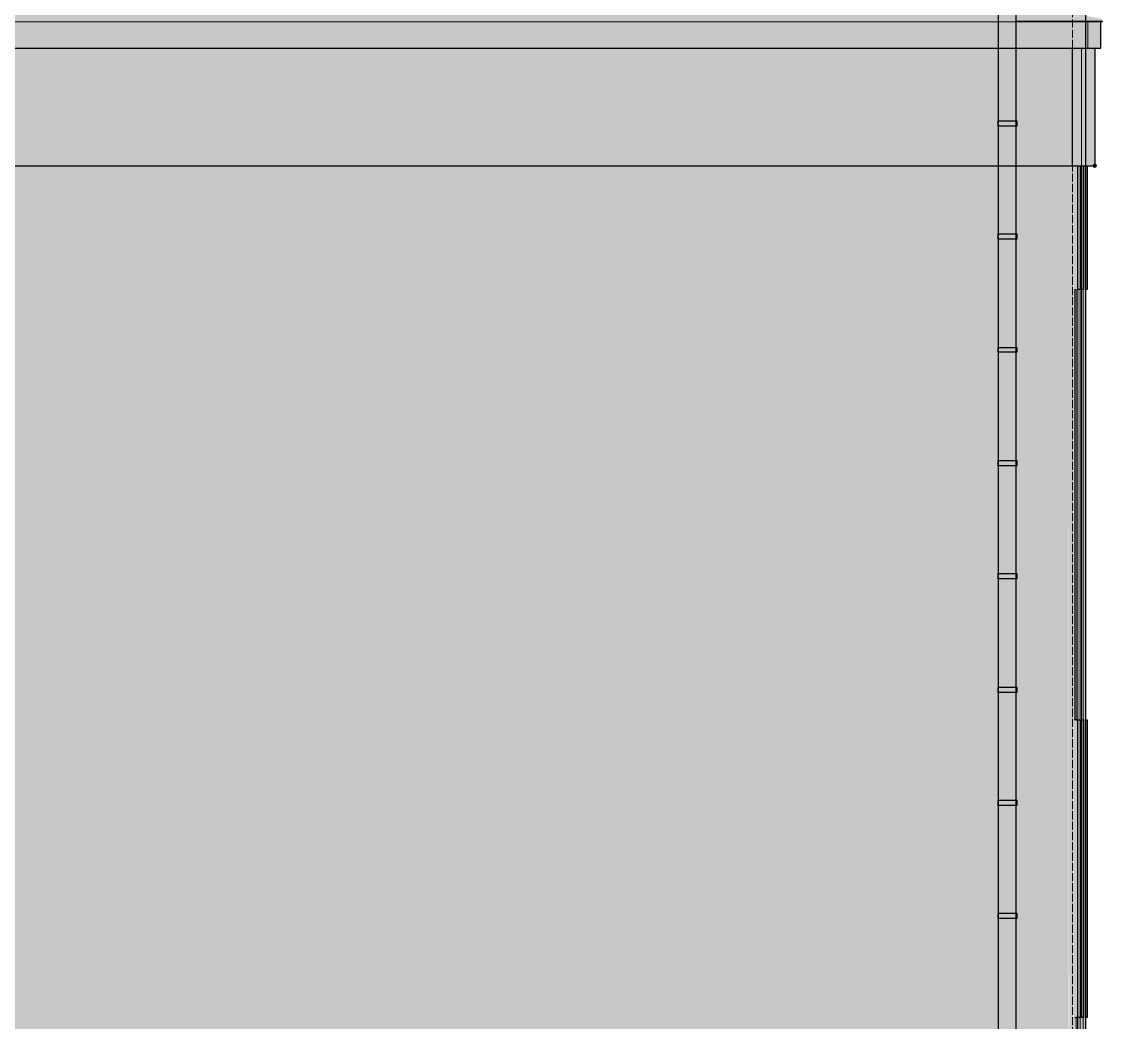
# Model space of a CAD drawing. Header units: millimetres. Extents: x -11345 to 411485, y -9810 to 73012.
# Drawn here: x 315756 to 321707, y 6359 to 11870 of the extents above; entities that cross this region are included whole.
import ezdxf

# ---------------------------------------------------------------- set-up
doc = ezdxf.new("R2010")
doc.units = ezdxf.units.MM
doc.linetypes.add('PDF_IMPORT', pattern=[1, 0.8, -0.2])
doc.layers.add('PDF _Линии', color=7, linetype='Continuous')
doc.layers.add('PDF _Стены наружные', color=7, linetype='Continuous')
for name, color, linetype, true_color in [('PDF _Обобщенные модели', 7, 'Continuous', 0xb5bcbf), ('PDF _Ограждение', 7, 'Continuous', 0x7f7f7f), ('PDF _Стены штриховка поверхности', 7, 'Continuous', 0xcacbcc)]:
    doc.layers.add(name, color=color, linetype=linetype, true_color=true_color)

msp = doc.modelspace()

# ---------------------------------------------------------------- hatches: boundary and pattern name
at = {"layer": 'PDF _Линии', "transparency": 33554559}
msp.add_hatch(color=256, dxfattribs=at).paths.add_polyline_path([(321677.78676, 11076.64304), (321673.55372, 11085.10911), (321665.08764, 11089.34215), (321656.62157, 11085.10911), (321652.38853, 11076.64304), (321656.62157, 11068.17696), (321665.08764, 11063.94392), (321673.55372, 11068.17696)])
at = {"layer": 'PDF _Обобщенные модели', "transparency": 33554559}
h = msp.add_hatch(color=256, dxfattribs=at)
h.paths.add_polyline_path([(321106.32658, 15007.01914), (321102.09354, 15013.3687), (321093.62747, 15026.06781), (321085.16139, 15038.76693), (321089.39443, 15026.06781), (321093.62747, 15013.3687), (321093.62747, 14996.43655), (321089.39443, 14987.97047), (321089.39443, 14979.50439), (321093.62747, 14962.57224), (321102.09354, 14949.87312), (321106.32658, 14932.94097), (321110.55962, 14924.47489), (321135.95785, 14869.4454), (321135.95785, 14623.92917), (321140.19089, 14611.23006), (321144.42393, 14602.76398), (321152.89, 14598.53094), (321155.00652, 14594.2979), (321152.89, 14594.2979), (321144.42393, 14602.76398), (321144.42393, 14598.53094), (321140.19089, 14606.99702), (321135.95785, 14619.69613), (321135.95785, 14606.99702), (321140.19089, 14602.76398), (321140.19089, 14598.53094), (321135.95785, 14606.99702), (321135.95785, 14441.90852), (321131.72481, 14441.90852), (321135.95785, 14416.51029), (321135.95785, 13819.65189), (321131.72481, 13819.65189), (321135.95785, 13794.25366), (321135.95785, 13193.16221), (321131.72481, 13193.16221), (321135.95785, 13167.76398), (321135.95785, 12570.90557), (321131.72481, 12570.90557), (321135.95785, 12545.50734), (321135.95785, 11948.64894), (321131.72481, 11948.64894), (321131.72481, 11923.25071), (321135.95785, 11923.25071), (321135.95785, 11322.15926), (321131.72481, 11322.15926), (321131.72481, 11296.76103), (321135.95785, 11296.76103), (321135.95785, 10699.90262), (321131.72481, 10699.90262), (321135.95785, 10674.50439), (321135.95785, 10073.41295), (321131.72481, 10073.41295), (321135.95785, 10052.24776), (321135.95785, 9451.15631), (321131.72481, 9451.15631), (321135.95785, 9425.75808), (321135.95785, 8828.89967), (321131.72481, 8828.89967), (321135.95785, 8803.50144), (321135.95785, 8202.41), (321131.72481, 8202.41), (321135.95785, 8177.01177), (321135.95785, 7580.15336), (321131.72481, 7580.15336), (321135.95785, 7554.75513), (321135.95785, 6957.89672), (321131.72481, 6957.89672), (321135.95785, 6932.49849), (321182.52127, 6932.49849), (321233.31773, 6932.49849), (321233.31773, 14602.76398), (321229.08469, 14596.41442), (321229.08469, 14602.76398), (321233.31773, 14602.76398), (321233.31773, 14615.46309), (321229.08469, 14611.23006), (321229.08469, 14606.99702), (321224.85166, 14602.76398), (321229.08469, 14611.23006), (321233.31773, 14619.69613), (321233.31773, 14869.4454), (321258.71596, 14924.47489), (321262.949, 14932.94097), (321267.18204, 14945.64009), (321271.41508, 14954.10616), (321279.88115, 14975.27135), (321284.11419, 14979.50439), (321279.88115, 14992.20351), (321279.88115, 15017.60174), (321284.11419, 15034.53389), (321284.11419, 15042.99997), (321292.58027, 15051.46604), (321267.18204, 15051.46604), (321262.949, 15042.99997), (321246.01685, 15009.13566), (321237.55077, 14996.43655), (321216.38558, 14971.03832), (321186.75431, 14962.57224), (321178.28823, 14962.57224), (321148.65697, 14971.03832), (321144.42393, 14979.50439), (321123.25874, 15004.90262), (321119.0257, 15009.13566), (321102.09354, 15051.46604), (321080.92835, 15051.46604), (321106.32658, 15009.13566)])
h.paths.add_polyline_path([(321110.55962, 14996.43655), (321110.55962, 14998.55307), (321114.79266, 14992.20351)], flags=0)
h.paths.add_polyline_path([(321207.9195, 14932.94097), (321186.75431, 14924.47489), (321203.68646, 14932.94097)], flags=0)
h.paths.add_polyline_path([(321224.85166, 14598.53094), (321226.96818, 14600.64746), (321224.85166, 14594.2979), (321220.61862, 14594.2979)], flags=0)
h.paths.add_polyline_path([(321216.38558, 14594.2979), (321212.15254, 14590.06486), (321210.03602, 14590.06486)], flags=0)
h.paths.add_polyline_path([(321220.61862, 14585.83183), (321224.85166, 14590.06486), (321220.61862, 14581.59879)], flags=0)
h.paths.add_polyline_path([(321195.22039, 14585.83183), (321186.75431, 14581.59879), (321186.75431, 14577.36575), (321182.52127, 14568.89967), (321182.52127, 14581.59879), (321186.75431, 14581.59879), (321190.98735, 14585.83183)], flags=0)
h.paths.add_polyline_path([(321186.75431, 14568.89967), (321195.22039, 14573.13271), (321195.22039, 14568.89967)], flags=0)
h.paths.add_polyline_path([(321182.52127, 14416.51029), (321186.75431, 13819.65189), (321182.52127, 13819.65189), (321186.75431, 13794.25366), (321182.52127, 13794.25366), (321186.75431, 13193.16221), (321182.52127, 13193.16221), (321186.75431, 13167.76398), (321182.52127, 13167.76398), (321182.52127, 13193.16221), (321182.52127, 13794.25366), (321182.52127, 13819.65189)], flags=0)
h.paths.add_polyline_path([(321195.22039, 14577.36575), (321199.45343, 14581.59879), (321199.45343, 14574.54372), (321198.39517, 14574.19097)], flags=0)
h.paths.add_polyline_path([(321165.58912, 14581.59879), (321169.82216, 14581.59879), (321169.82216, 14577.36575)], flags=0)
h.paths.add_polyline_path([(321157.12304, 14577.36575), (321161.35608, 14577.36575), (321169.82216, 14573.13271), (321174.0552, 14581.59879), (321174.0552, 14577.36575), (321169.82216, 14573.13271), (321174.0552, 14573.13271), (321176.17172, 14571.01619), (321169.82216, 14573.13271), (321165.58912, 14573.13271)], flags=0)
h.paths.add_polyline_path([(321148.65697, 14590.06486), (321152.89, 14590.06486), (321157.12304, 14585.83183), (321158.1813, 14583.71531), (321157.12304, 14581.59879), (321157.12304, 14585.83183), (321152.89, 14585.83183), (321152.89, 14590.06486), (321148.65697, 14585.83183)], flags=0)
h.paths.add_polyline_path([(321235.85756, 14962.57224), (321229.08469, 14954.10616), (321233.31773, 14962.57224)], flags=0)
h.paths.add_polyline_path([(321241.78381, 14971.03832), (321246.01685, 14977.38787), (321246.01685, 14975.27135), (321240.3728, 14968.21629)], flags=0)
h.paths.add_polyline_path([(321261.53799, 15000.66958), (321258.71596, 14992.20351), (321250.24989, 14983.73743), (321258.71596, 14996.43655)], flags=0)
h.paths.add_polyline_path([(321135.95785, 5709.15041), (321131.72481, 5709.15041), (321135.95785, 5683.75218), (321135.95785, 5412.83773), (321233.31773, 5412.83773), (321233.31773, 6932.49849), (321182.52127, 6928.26545), (321182.52127, 6932.49849), (321135.95785, 6928.26545), (321135.95785, 6331.40705), (321131.72481, 6331.40705), (321135.95785, 6306.00882)])
for points in [[(321135.95785, 11322.15926), (321135.95785, 11326.3923), (321131.72481, 11326.3923), (321127.49177, 11322.15926), (321131.72481, 11317.92622), (321135.95785, 11317.92622)], [(321135.95785, 11296.76103), (321135.95785, 11300.99407), (321131.72481, 11300.99407), (321127.49177, 11296.76103), (321131.72481, 11292.52799), (321135.95785, 11292.52799)], [(321135.95785, 10699.90262), (321135.95785, 10704.13566), (321131.72481, 10704.13566), (321127.49177, 10699.90262), (321131.72481, 10695.66958), (321135.95785, 10695.66958)], [(321135.95785, 10674.50439), (321135.95785, 10678.73743), (321131.72481, 10678.73743), (321127.49177, 10674.50439), (321131.72481, 10670.27135), (321135.95785, 10670.27135)], [(321135.95785, 10073.41295), (321135.95785, 10077.64599), (321131.72481, 10077.64599), (321127.49177, 10073.41295), (321131.72481, 10069.17991), (321135.95785, 10069.17991)], [(321135.95785, 10052.24776), (321135.95785, 10056.48079), (321131.72481, 10056.48079), (321127.49177, 10052.24776), (321131.72481, 10048.01472), (321135.95785, 10048.01472)], [(321135.95785, 9451.15631), (321135.95785, 9455.38935), (321131.72481, 9455.38935), (321127.49177, 9451.15631), (321131.72481, 9446.92327), (321135.95785, 9446.92327)], [(321135.95785, 9425.75808), (321135.95785, 9429.99112), (321131.72481, 9429.99112), (321127.49177, 9425.75808), (321131.72481, 9421.52504), (321135.95785, 9421.52504)], [(321135.95785, 8828.89967), (321135.95785, 8833.13271), (321131.72481, 8833.13271), (321127.49177, 8828.89967), (321131.72481, 8824.66663), (321135.95785, 8824.66663)], [(321135.95785, 8803.50144), (321135.95785, 8807.73448), (321131.72481, 8807.73448), (321127.49177, 8803.50144), (321131.72481, 8799.2684), (321135.95785, 8799.2684)], [(321135.95785, 8202.41), (321135.95785, 8206.64304), (321131.72481, 8206.64304), (321127.49177, 8202.41), (321131.72481, 8198.17696), (321135.95785, 8198.17696)], [(321135.95785, 8177.01177), (321135.95785, 8181.24481), (321131.72481, 8181.24481), (321127.49177, 8177.01177), (321131.72481, 8172.77873), (321135.95785, 8172.77873)], [(321135.95785, 7580.15336), (321135.95785, 7584.3864), (321131.72481, 7584.3864), (321127.49177, 7580.15336), (321131.72481, 7575.92032), (321135.95785, 7575.92032)], [(321135.95785, 7554.75513), (321135.95785, 7558.98817), (321131.72481, 7558.98817), (321127.49177, 7554.75513), (321131.72481, 7550.52209), (321135.95785, 7550.52209)], [(321135.95785, 6957.89672), (321135.95785, 6962.12976), (321131.72481, 6962.12976), (321127.49177, 6957.89672), (321131.72481, 6953.66368), (321135.95785, 6953.66368)], [(321135.95785, 6932.49849), (321135.95785, 6936.73153), (321131.72481, 6936.73153), (321127.49177, 6932.49849), (321131.72481, 6928.26545), (321135.95785, 6928.26545)]]:
    msp.add_hatch(color=7, dxfattribs=at).paths.add_polyline_path(points)
at = {"layer": 'PDF _Ограждение', "true_color": 0x373f43, "transparency": 33554559}
msp.add_hatch(color=149, dxfattribs=at).paths.add_polyline_path([(321135.95785, 11919.01767), (306476.94605, 11919.01767), (306476.94605, 11868.22121), (321135.95785, 11868.22121)])
h = msp.add_hatch(color=149, dxfattribs=at)
h.paths.add_polyline_path([(321635.45638, 11885.15336), (321542.32953, 11902.08551), (321550.79561, 11902.08551)])
h.paths.add_polyline_path([(321703.18499, 11872.45425), (321707.41803, 11885.15336), (321614.29118, 11902.08551), (321614.29118, 11919.01767), (321233.31773, 11919.01767), (321233.31773, 11868.22121), (321707.41803, 11868.22121), (321707.41803, 11872.45425)], flags=0)
at = {"layer": 'PDF _Стены наружные', "true_color": 0xe2e2e2, "transparency": 33554687}
for points in [[(321563.49472, 10395.12386), (321555.02865, 10395.12386), (321555.02865, 8024.62239), (321563.49472, 8024.62239)], [(321584.65992, 10395.12386), (321571.9608, 10395.12386), (321571.9608, 8024.62239), (321584.65992, 8024.62239)], [(321601.59207, 10395.12386), (321593.12599, 10395.12386), (321593.12599, 8024.62239), (321601.59207, 8024.62239)], [(321563.49472, 6386.43655), (321555.02865, 6386.43655), (321555.02865, 5412.83773), (321563.49472, 5412.83773)], [(321584.65992, 6386.43655), (321571.9608, 6386.43655), (321571.9608, 5412.83773), (321584.65992, 5412.83773)], [(321601.59207, 6386.43655), (321593.12599, 6386.43655), (321593.12599, 5412.83773), (321601.59207, 5412.83773)]]:
    msp.add_hatch(color=254, dxfattribs=at).paths.add_polyline_path(points)
at = {"layer": 'PDF _Стены наружные', "transparency": 33554687}
for points in [[(321559.26169, 8024.62239), (321559.26169, 8028.85543), (321555.02865, 8028.85543), (321550.79561, 8024.62239), (321555.02865, 8020.38935), (321559.26169, 8020.38935)], [(321567.72776, 8024.62239), (321567.72776, 8028.85543), (321563.49472, 8028.85543), (321559.26169, 8024.62239), (321563.49472, 8020.38935), (321567.72776, 8020.38935)], [(321605.82511, 8024.62239), (321605.82511, 8028.85543), (321601.59207, 8028.85543), (321597.35903, 8024.62239), (321601.59207, 8020.38935), (321605.82511, 8020.38935)], [(321567.72776, 6386.43655), (321567.72776, 6390.66958), (321563.49472, 6390.66958), (321559.26169, 6386.43655), (321563.49472, 6382.20351), (321567.72776, 6382.20351)], [(321605.82511, 6386.43655), (321605.82511, 6390.66958), (321601.59207, 6390.66958), (321597.35903, 6386.43655), (321601.59207, 6382.20351), (321605.82511, 6382.20351)]]:
    msp.add_hatch(color=256, dxfattribs=at).paths.add_polyline_path(points)
at = {"layer": 'PDF _Стены штриховка поверхности', "true_color": 0xfbfbf4, "transparency": 33554687}
msp.add_hatch(color=7, dxfattribs=at).paths.add_polyline_path([(311898.53679, 10416.28905), (311899.46818, 11076.64304), (313567.28528, 11076.64304), (313567.28528, 6276.37755), (313579.9844, 6276.37755), (313579.9844, 5412.83773), (316394.9549, 5412.83773), (316394.9549, 5654.12091), (316255.26464, 5654.12091), (316255.26464, 5658.35395), (316318.76021, 5658.35395), (316318.76021, 5717.61649), (316890.22039, 6153.61944), (316894.45343, 6157.85248), (316898.68646, 6153.61944), (317470.14664, 5717.61649), (317470.14664, 5658.35395), (317533.64222, 5658.35395), (317533.64222, 5654.12091), (317393.95195, 5654.12091), (317393.95195, 5412.83773), (321135.95785, 5412.83773), (321135.95785, 11868.22121), (306476.94605, 11868.22121), (306476.94605, 5412.83773), (307238.89295, 5412.83773), (307238.89295, 6153.61944), (307213.49472, 6153.61944), (307213.49472, 6157.85248), (307243.12599, 6157.85248), (307243.12599, 6555.75808), (307166.9313, 6555.75808), (307166.9313, 6619.25366), (307742.62452, 7055.25661), (307865.38263, 6962.12976), (307873.84871, 6957.89672), (307873.84871, 8075.41885), (307869.61567, 8075.41885), (307869.61567, 11076.64304), (309528.9667, 11076.64304), (309528.9667, 6276.37755), (309533.19974, 6276.37755), (309533.19974, 5412.83773), (311903.70121, 5412.83773), (311903.70121, 6276.37755), (311899.46818, 6276.37755), (311899.46818, 8075.41885), (311895.23514, 8075.41885), (311897.09003, 9390.53531), (311899.46818, 8075.41885), (311899.46818, 10416.28905)])
h = msp.add_hatch(color=7, dxfattribs=at)
h.paths.add_polyline_path([(321571.9608, 5412.83773), (321571.9608, 11076.64304), (321584.65992, 11076.64304), (321584.65992, 5412.83773), (321593.12599, 5412.83773), (321593.12599, 11076.64304), (321601.59207, 11076.64304), (321601.59207, 5412.83773), (321614.29118, 5412.83773), (321614.29118, 11076.64304), (321665.08764, 11076.64304), (321665.08764, 11724.2979), (321698.95195, 11724.2979), (321698.95195, 11868.22121), (321233.31773, 11868.22121), (321233.31773, 5412.83773), (321521.16434, 5412.83773), (321521.16434, 11076.64304), (321525.39738, 5412.83773), (321555.02865, 5412.83773), (321555.02865, 6386.43655), (321563.49472, 6386.43655), (321563.49472, 5412.83773)])
h.paths.add_polyline_path([(321563.49472, 8024.62239), (321555.02865, 8024.62239), (321555.02865, 10395.12386), (321563.49472, 10395.12386)], flags=0)
at = {"layer": 'PDF _Стены штриховка поверхности', "true_color": 0x88d4d9, "transparency": 33554687}
for points in [[(321584.65992, 11076.64304), (321571.9608, 11076.64304), (321571.9608, 10395.12386), (321584.65992, 10395.12386)], [(321601.59207, 11076.64304), (321593.12599, 11076.64304), (321593.12599, 10395.12386), (321601.59207, 10395.12386)], [(321622.75726, 11076.64304), (321614.29118, 11076.64304), (321614.29118, 10395.12386), (321622.75726, 10395.12386)], [(321584.65992, 8024.62239), (321571.9608, 8024.62239), (321571.9608, 6386.43655), (321584.65992, 6386.43655)], [(321601.59207, 8024.62239), (321593.12599, 8024.62239), (321593.12599, 6386.43655), (321601.59207, 6386.43655)], [(321622.75726, 8024.62239), (321614.29118, 8024.62239), (321614.29118, 6386.43655), (321622.75726, 6386.43655)]]:
    msp.add_hatch(color=133, dxfattribs=at).paths.add_polyline_path(points)

# ---------------------------------------------------------------- linework, layer by layer
at = {"layer": 'PDF _Линии', "lineweight": 30}
for points in [[(321135.95785, 5412.83773), (321135.95785, 14429.20941)], [(321233.31773, 5412.83773), (321233.31773, 14429.20941)], [(321698.95195, 11724.2979), (321698.95195, 11868.22121)], [(321542.32953, 11076.64304), (321542.32953, 11724.2979)], [(321665.08764, 11724.2979), (321665.08764, 11076.64304)], [(321584.65992, 11076.64304), (321584.65992, 10395.12386), (321571.9608, 10395.12386), (321571.9608, 11076.64304)], [(321601.59207, 11076.64304), (321601.59207, 10395.12386), (321593.12599, 10395.12386), (321593.12599, 11076.64304)], [(321622.75726, 11076.64304), (321622.75726, 10395.12386), (321614.29118, 10395.12386), (321614.29118, 11076.64304)], [(321563.49472, 8024.62239), (321555.02865, 8024.62239)], [(321571.9608, 5412.83773), (321571.9608, 6386.43655), (321571.9608, 8024.62239), (321584.65992, 8024.62239), (321584.65992, 6386.43655), (321571.9608, 6386.43655)], [(321555.02865, 6386.43655), (321563.49472, 6386.43655)]]:
    msp.add_lwpolyline(points, dxfattribs=at)
at = {"layer": 'PDF _Линии', "lineweight": 30, "ltscale": 23.705851}
msp.add_lwpolyline([(321614.29118, 14204.85838), (321614.29118, 921.58404), (321614.29118, 2424.31265), (321622.75726, 2424.31265), (321622.75726, 917.351)], dxfattribs=at)
at = {"layer": 'PDF _Линии', "lineweight": 30, "ltscale": 146.595292}
for points in [[(299187.65402, 11724.2979), (321698.95195, 11724.2979)], [(298929.43868, 11076.64304), (321665.08764, 11076.64304)]]:
    msp.add_lwpolyline(points, dxfattribs=at)
at = {"layer": 'PDF _Линии', "lineweight": 30}
for points in [[(321237.55077, 11296.76103), (321237.55077, 11322.15926), (321182.52127, 11322.15926), (321131.72481, 11322.15926), (321131.72481, 11296.76103), (321182.52127, 11296.76103)], [(321237.55077, 10674.50439), (321237.55077, 10699.90262), (321182.52127, 10699.90262), (321131.72481, 10699.90262), (321131.72481, 10674.50439), (321182.52127, 10674.50439)], [(321237.55077, 10052.24776), (321237.55077, 10073.41295), (321182.52127, 10073.41295), (321131.72481, 10073.41295), (321131.72481, 10052.24776), (321182.52127, 10052.24776)], [(321237.55077, 9425.75808), (321237.55077, 9451.15631), (321182.52127, 9451.15631), (321131.72481, 9451.15631), (321131.72481, 9425.75808), (321182.52127, 9425.75808)], [(321237.55077, 8803.50144), (321237.55077, 8828.89967), (321182.52127, 8828.89967), (321131.72481, 8828.89967), (321131.72481, 8803.50144), (321182.52127, 8803.50144)], [(321237.55077, 8177.01177), (321237.55077, 8202.41), (321182.52127, 8202.41), (321131.72481, 8202.41), (321131.72481, 8177.01177), (321182.52127, 8177.01177)], [(321601.59207, 8024.62239), (321601.59207, 6386.43655), (321593.12599, 6386.43655), (321593.12599, 8024.62239)], [(321614.29118, 8024.62239), (321622.75726, 8024.62239), (321622.75726, 6386.43655), (321614.29118, 6386.43655)], [(321237.55077, 7554.75513), (321237.55077, 7580.15336), (321182.52127, 7580.15336), (321131.72481, 7580.15336), (321131.72481, 7554.75513), (321182.52127, 7554.75513)], [(321237.55077, 6932.49849), (321237.55077, 6957.89672), (321182.52127, 6957.89672), (321131.72481, 6957.89672), (321131.72481, 6932.49849), (321182.52127, 6932.49849)]]:
    msp.add_lwpolyline(points, close=True, dxfattribs=at)
at = {"layer": 'PDF _Обобщенные модели', "color": 7, "lineweight": 18}
for points in [[(321233.31773, 11322.15926), (321237.55077, 11322.15926)], [(321233.31773, 11296.76103), (321237.55077, 11296.76103)], [(321233.31773, 10699.90262), (321237.55077, 10699.90262)], [(321233.31773, 10674.50439), (321237.55077, 10674.50439)], [(321233.31773, 10073.41295), (321237.55077, 10073.41295)], [(321233.31773, 10052.24776), (321237.55077, 10052.24776)], [(321233.31773, 9451.15631), (321237.55077, 9451.15631)], [(321233.31773, 9425.75808), (321237.55077, 9425.75808)], [(321233.31773, 8828.89967), (321237.55077, 8828.89967)], [(321233.31773, 8803.50144), (321237.55077, 8803.50144)], [(321233.31773, 8202.41), (321237.55077, 8202.41)], [(321233.31773, 8177.01177), (321237.55077, 8177.01177)], [(321233.31773, 7580.15336), (321237.55077, 7580.15336)], [(321233.31773, 7554.75513), (321237.55077, 7554.75513)], [(321233.31773, 6957.89672), (321237.55077, 6957.89672)], [(321233.31773, 6932.49849), (321237.55077, 6932.49849)]]:
    msp.add_lwpolyline(points, dxfattribs=at)
at = {"layer": 'PDF _Ограждение', "color": 7, "lineweight": 9, "ltscale": 146.595292}
msp.add_lwpolyline([(321635.45638, 11868.22121), (298984.46818, 11868.22121)], dxfattribs=at)
at = {"layer": 'PDF _Ограждение', "color": 7, "lineweight": 9}
msp.add_lwpolyline([(321635.45638, 11868.22121), (321635.45638, 11872.45425), (321233.31773, 11872.45425), (321631.22334, 11872.45425), (321635.45638, 11872.45425), (321707.41803, 11872.45425), (321707.41803, 11868.22121)], close=True, dxfattribs=at)
at = {"layer": 'PDF _Стены наружные', "linetype": 'PDF_IMPORT', "lineweight": 18, "ltscale": 56.640052}
msp.add_lwpolyline([(321542.32953, 14204.85838), (321542.32953, -839.35991)], dxfattribs=at)
at = {"layer": 'PDF _Стены наружные', "lineweight": 18}
for points in [[(321626.9903, 11868.22121), (321626.9903, 11724.2979)], [(321593.12599, 6386.43655), (321593.12599, 8024.62239), (321593.12599, 10395.12386), (321593.12599, 11076.64304), (321593.12599, 11724.2979)], [(321571.9608, 6386.43655), (321571.9608, 8024.62239), (321571.9608, 10395.12386), (321571.9608, 11076.64304)], [(321614.29118, 11076.64304), (321614.29118, 10395.12386)], [(321555.02865, 8024.62239), (321555.02865, 10395.12386), (321563.49472, 10395.12386), (321563.49472, 8024.62239)], [(321584.65992, 10395.12386), (321584.65992, 8024.62239)], [(321601.59207, 10395.12386), (321601.59207, 8024.62239)], [(321614.29118, 8024.62239), (321614.29118, 6386.43655)], [(321563.49472, 6386.43655), (321563.49472, 5412.83773)], [(321584.65992, 6386.43655), (321584.65992, 5412.83773)], [(321601.59207, 6386.43655), (321601.59207, 5412.83773)]]:
    msp.add_lwpolyline(points, dxfattribs=at)

doc.saveas('drawing.dxf')
